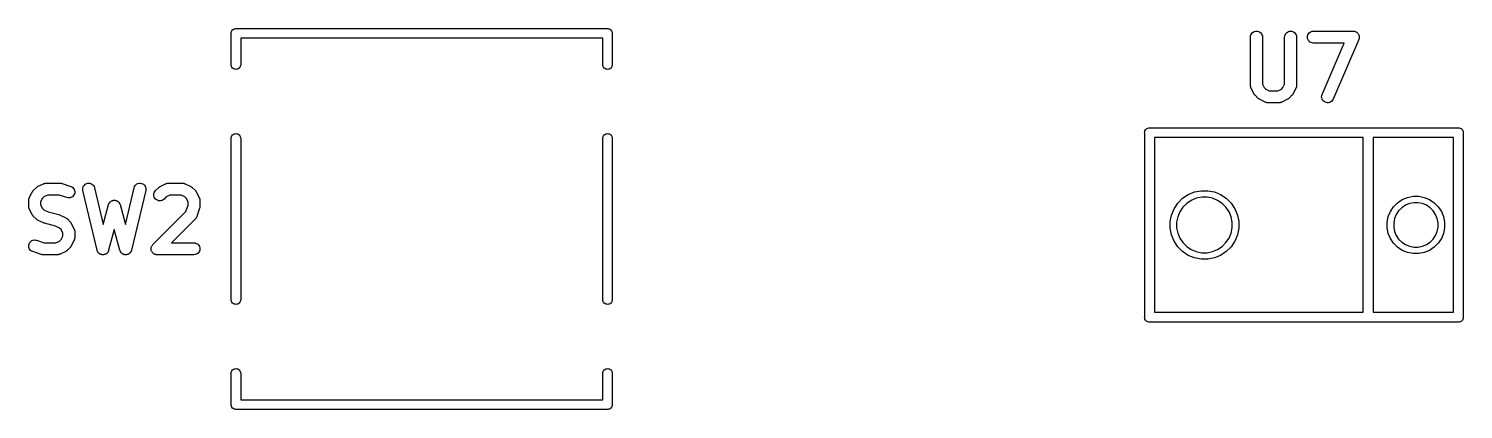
# Model space of a CAD drawing. Extents: x 103.7 to 141.7, y -118.9 to -76.1.
# Drawn here: x 103.83 to 122.13, y -118.91 to -114.05 of the extents above; entities that cross this region are included whole.
import ezdxf

# ---------------------------------------------------------------- set-up
doc = ezdxf.new("R2010")
doc.units = 0
doc.layers.add('BLACK', color=7, linetype='CONTINUOUS')

msp = doc.modelspace()

# ---------------------------------------------------------------- linework, layer by layer
at = {"layer": 'BLACK', "linetype": 'CONTINUOUS'}
for p, q in [((106.416, -114.114), (106.417, -114.102)), ((106.417, -114.117), (106.416, -114.114)), ((106.417, -114.102), (106.421, -114.091)), ((106.417, -114.517), (106.417, -114.117)), ((106.421, -114.091), (106.426, -114.081)), ((106.426, -114.081), (106.434, -114.071)), ((106.434, -114.071), (106.443, -114.064)), ((106.443, -114.064), (106.454, -114.058)), ((106.454, -114.058), (106.465, -114.055)), ((106.465, -114.055), (106.474, -114.054)), ((106.474, -114.054), (106.477, -114.054)), ((106.477, -114.054), (106.48, -114.054)), ((106.48, -114.054), (111.214, -114.054)), ((111.157, -114.174), (106.537, -114.174)), ((106.537, -114.174), (106.537, -114.517)), ((111.157, -114.517), (111.157, -114.174)), ((111.214, -114.054), (111.217, -114.054)), ((111.217, -114.054), (111.22, -114.054)), ((111.22, -114.054), (111.22, -114.054)), ((111.22, -114.054), (111.228, -114.055)), ((111.228, -114.055), (111.24, -114.058)), ((111.24, -114.058), (111.25, -114.064)), ((111.25, -114.064), (111.259, -114.071)), ((111.259, -114.071), (111.267, -114.081)), ((111.267, -114.081), (111.272, -114.091)), ((111.272, -114.091), (111.276, -114.102)), ((111.276, -114.102), (111.277, -114.114)), ((111.277, -114.114), (111.277, -114.117)), ((111.277, -114.117), (111.277, -114.517)), ((119.417, -114.161), (119.418, -114.146)), ((119.417, -114.162), (119.417, -114.161)), ((119.417, -114.779), (119.417, -114.162)), ((119.418, -114.146), (119.423, -114.132)), ((119.423, -114.132), (119.43, -114.119)), ((119.43, -114.119), (119.44, -114.107)), ((119.44, -114.107), (119.451, -114.098)), ((119.451, -114.098), (119.464, -114.091)), ((119.464, -114.091), (119.479, -114.087)), ((119.479, -114.087), (119.493, -114.086)), ((119.493, -114.086), (119.508, -114.087)), ((119.508, -114.087), (119.522, -114.091)), ((119.522, -114.091), (119.535, -114.099)), ((119.535, -114.099), (119.547, -114.108)), ((119.547, -114.108), (119.556, -114.12)), ((119.556, -114.12), (119.563, -114.133)), ((119.563, -114.133), (119.568, -114.147)), ((119.568, -114.147), (119.569, -114.162)), ((119.569, -114.162), (119.569, -114.761)), ((119.852, -114.161), (119.854, -114.146)), ((119.852, -114.162), (119.852, -114.161)), ((119.852, -114.761), (119.852, -114.162)), ((119.854, -114.146), (119.858, -114.132)), ((119.858, -114.132), (119.865, -114.119)), ((119.865, -114.119), (119.875, -114.107)), ((119.875, -114.107), (119.887, -114.098)), ((119.887, -114.098), (119.9, -114.091)), ((119.9, -114.091), (119.914, -114.087)), ((119.914, -114.087), (119.929, -114.086)), ((119.929, -114.086), (119.944, -114.087)), ((119.944, -114.087), (119.958, -114.091)), ((119.958, -114.091), (119.971, -114.099)), ((119.971, -114.099), (119.982, -114.108)), ((119.982, -114.108), (119.992, -114.12)), ((119.992, -114.12), (119.999, -114.133)), ((119.999, -114.133), (120.003, -114.147)), ((120.003, -114.147), (120.004, -114.162)), ((120.004, -114.162), (120.004, -114.779)), ((120.142, -114.161), (120.144, -114.146)), ((120.144, -114.176), (120.142, -114.161)), ((120.144, -114.146), (120.148, -114.132)), ((120.148, -114.19), (120.144, -114.176)), ((120.148, -114.132), (120.155, -114.119)), ((120.155, -114.119), (120.165, -114.108)), ((120.165, -114.108), (120.176, -114.098)), ((120.176, -114.098), (120.19, -114.091)), ((120.19, -114.091), (120.204, -114.087)), ((120.204, -114.087), (120.219, -114.086)), ((120.219, -114.086), (120.727, -114.086)), ((120.727, -114.086), (120.728, -114.086)), ((120.728, -114.086), (120.728, -114.086)), ((120.728, -114.086), (120.728, -114.086)), ((120.728, -114.086), (120.735, -114.086)), ((120.735, -114.086), (120.742, -114.087)), ((120.742, -114.087), (120.743, -114.087)), ((120.743, -114.087), (120.743, -114.087)), ((120.743, -114.087), (120.75, -114.089)), ((120.75, -114.089), (120.757, -114.092)), ((120.757, -114.092), (120.757, -114.092)), ((120.757, -114.092), (120.757, -114.092)), ((120.757, -114.092), (120.763, -114.095)), ((120.763, -114.095), (120.77, -114.099)), ((120.77, -114.099), (120.77, -114.099)), ((120.77, -114.099), (120.77, -114.099)), ((120.77, -114.099), (120.776, -114.104)), ((120.776, -114.104), (120.781, -114.108)), ((120.781, -114.108), (120.781, -114.109)), ((120.781, -114.109), (120.781, -114.109)), ((120.781, -114.109), (120.786, -114.114)), ((120.786, -114.114), (120.79, -114.12)), ((120.79, -114.12), (120.79, -114.12)), ((120.79, -114.12), (120.791, -114.12)), ((120.791, -114.12), (120.794, -114.127)), ((120.794, -114.127), (120.797, -114.133)), ((120.797, -114.133), (120.797, -114.133)), ((120.797, -114.133), (120.797, -114.134)), ((120.797, -114.134), (120.799, -114.141)), ((120.799, -114.141), (120.801, -114.147)), ((120.801, -114.178), (120.799, -114.184)), ((120.801, -114.147), (120.801, -114.148)), ((120.801, -114.148), (120.801, -114.148)), ((120.801, -114.148), (120.802, -114.155)), ((120.802, -114.17), (120.801, -114.177)), ((120.801, -114.177), (120.801, -114.177)), ((120.801, -114.177), (120.801, -114.178)), ((120.802, -114.155), (120.803, -114.162)), ((120.803, -114.163), (120.802, -114.17)), ((120.803, -114.162), (120.803, -114.163)), ((120.803, -114.163), (120.803, -114.163)), ((120.155, -114.203), (120.148, -114.19)), ((120.164, -114.215), (120.155, -114.203)), ((120.175, -114.225), (120.164, -114.215)), ((120.189, -114.232), (120.175, -114.225)), ((120.203, -114.236), (120.189, -114.232)), ((120.217, -114.238), (120.203, -114.236)), ((120.219, -114.238), (120.217, -114.238)), ((120.611, -114.238), (120.219, -114.238)), ((120.33, -114.894), (120.611, -114.238)), ((120.797, -114.192), (120.47, -114.954)), ((120.799, -114.184), (120.797, -114.191)), ((120.797, -114.191), (120.797, -114.191)), ((120.797, -114.191), (120.797, -114.192)), ((106.417, -114.526), (106.417, -114.517)), ((106.421, -114.537), (106.417, -114.526)), ((106.426, -114.547), (106.421, -114.537)), ((106.532, -114.537), (106.527, -114.547)), ((106.536, -114.526), (106.532, -114.537)), ((106.537, -114.517), (106.536, -114.526)), ((111.157, -114.526), (111.157, -114.517)), ((111.161, -114.537), (111.157, -114.526)), ((111.166, -114.547), (111.161, -114.537)), ((111.272, -114.537), (111.267, -114.547)), ((111.276, -114.526), (111.272, -114.537)), ((111.277, -114.517), (111.276, -114.526)), ((106.434, -114.557), (106.426, -114.547)), ((106.443, -114.564), (106.434, -114.557)), ((106.454, -114.57), (106.443, -114.564)), ((106.465, -114.573), (106.454, -114.57)), ((106.477, -114.574), (106.465, -114.573)), ((106.488, -114.573), (106.477, -114.574)), ((106.5, -114.57), (106.488, -114.573)), ((106.51, -114.564), (106.5, -114.57)), ((106.519, -114.557), (106.51, -114.564)), ((106.527, -114.547), (106.519, -114.557)), ((111.174, -114.557), (111.166, -114.547)), ((111.183, -114.564), (111.174, -114.557)), ((111.194, -114.57), (111.183, -114.564)), ((111.205, -114.573), (111.194, -114.57)), ((111.217, -114.574), (111.205, -114.573)), ((111.228, -114.573), (111.217, -114.574)), ((111.24, -114.57), (111.228, -114.573)), ((111.25, -114.564), (111.24, -114.57)), ((111.259, -114.557), (111.25, -114.564)), ((111.267, -114.547), (111.259, -114.557)), ((119.417, -114.781), (119.417, -114.779)), ((119.417, -114.783), (119.417, -114.781)), ((119.418, -114.788), (119.417, -114.783)), ((119.418, -114.793), (119.418, -114.788)), ((119.419, -114.796), (119.418, -114.793)), ((119.419, -114.798), (119.419, -114.796)), ((119.421, -114.803), (119.419, -114.798)), ((119.422, -114.808), (119.421, -114.803)), ((119.423, -114.81), (119.422, -114.808)), ((119.424, -114.812), (119.423, -114.81)), ((119.425, -114.813), (119.424, -114.812)), ((119.461, -114.885), (119.425, -114.813)), ((119.463, -114.889), (119.461, -114.885)), ((119.465, -114.893), (119.463, -114.889)), ((119.467, -114.895), (119.465, -114.893)), ((119.469, -114.898), (119.467, -114.895)), ((119.472, -114.901), (119.469, -114.898)), ((119.474, -114.904), (119.472, -114.901)), ((119.475, -114.905), (119.474, -114.904)), ((119.512, -114.941), (119.475, -114.905)), ((119.569, -114.761), (119.592, -114.806)), ((119.592, -114.806), (119.611, -114.825)), ((119.611, -114.825), (119.656, -114.848)), ((119.656, -114.848), (119.765, -114.848)), ((119.765, -114.848), (119.811, -114.825)), ((119.811, -114.825), (119.829, -114.806)), ((119.829, -114.806), (119.852, -114.761)), ((119.946, -114.905), (119.91, -114.941)), ((119.949, -114.902), (119.946, -114.905)), ((119.952, -114.899), (119.949, -114.902)), ((119.953, -114.896), (119.952, -114.899)), ((119.955, -114.894), (119.953, -114.896)), ((119.957, -114.89), (119.955, -114.894)), ((119.96, -114.886), (119.957, -114.89)), ((119.996, -114.813), (119.96, -114.885)), ((119.96, -114.885), (119.96, -114.886)), ((119.997, -114.811), (119.996, -114.813)), ((119.998, -114.809), (119.997, -114.811)), ((120, -114.804), (119.998, -114.809)), ((120.002, -114.799), (120, -114.804)), ((120.003, -114.794), (120.002, -114.797)), ((120.002, -114.797), (120.002, -114.799)), ((120.004, -114.784), (120.003, -114.789)), ((120.003, -114.789), (120.003, -114.794)), ((120.004, -114.779), (120.004, -114.78)), ((120.004, -114.78), (120.004, -114.782)), ((120.004, -114.782), (120.004, -114.784)), ((120.324, -114.923), (120.325, -114.908)), ((120.325, -114.908), (120.33, -114.894)), ((119.515, -114.944), (119.512, -114.941)), ((119.518, -114.947), (119.515, -114.944)), ((119.521, -114.949), (119.518, -114.947)), ((119.523, -114.951), (119.521, -114.949)), ((119.527, -114.953), (119.523, -114.951)), ((119.53, -114.955), (119.527, -114.953)), ((119.531, -114.956), (119.53, -114.955)), ((119.604, -114.992), (119.531, -114.956)), ((119.606, -114.993), (119.604, -114.992)), ((119.608, -114.994), (119.606, -114.993)), ((119.613, -114.995), (119.608, -114.994)), ((119.618, -114.997), (119.613, -114.995)), ((119.62, -114.998), (119.618, -114.997)), ((119.622, -114.998), (119.62, -114.998)), ((119.627, -114.999), (119.622, -114.998)), ((119.632, -115), (119.627, -114.999)), ((119.635, -115), (119.632, -115)), ((119.637, -115), (119.635, -115)), ((119.638, -115), (119.637, -115)), ((119.783, -115), (119.638, -115)), ((119.785, -115), (119.783, -115)), ((119.788, -115), (119.785, -115)), ((119.793, -114.999), (119.788, -115)), ((119.798, -114.998), (119.793, -114.999)), ((119.8, -114.998), (119.798, -114.998)), ((119.802, -114.997), (119.8, -114.998)), ((119.807, -114.996), (119.802, -114.997)), ((119.812, -114.994), (119.807, -114.996)), ((119.814, -114.993), (119.812, -114.994)), ((119.816, -114.992), (119.814, -114.993)), ((119.817, -114.992), (119.816, -114.992)), ((119.89, -114.956), (119.817, -114.992)), ((119.893, -114.953), (119.89, -114.956)), ((119.897, -114.951), (119.893, -114.953)), ((119.9, -114.949), (119.897, -114.951)), ((119.902, -114.948), (119.9, -114.949)), ((119.905, -114.945), (119.902, -114.948)), ((119.909, -114.942), (119.905, -114.945)), ((119.91, -114.941), (119.909, -114.942)), ((120.325, -114.937), (120.324, -114.923)), ((120.329, -114.952), (120.325, -114.937)), ((120.336, -114.965), (120.329, -114.952)), ((120.345, -114.977), (120.336, -114.965)), ((120.356, -114.986), (120.345, -114.977)), ((120.369, -114.994), (120.356, -114.986)), ((120.384, -114.998), (120.369, -114.994)), ((120.398, -115), (120.384, -114.998)), ((120.413, -114.999), (120.398, -115)), ((120.428, -114.995), (120.413, -114.999)), ((120.441, -114.988), (120.428, -114.995)), ((120.453, -114.979), (120.441, -114.988)), ((120.462, -114.968), (120.453, -114.979)), ((120.47, -114.955), (120.462, -114.968)), ((120.47, -114.954), (120.47, -114.955)), ((106.417, -115.442), (106.421, -115.431)), ((106.417, -115.451), (106.417, -115.442)), ((106.417, -117.517), (106.417, -115.451)), ((106.421, -115.431), (106.426, -115.421)), ((106.426, -115.421), (106.434, -115.411)), ((106.434, -115.411), (106.443, -115.404)), ((106.443, -115.404), (106.454, -115.398)), ((106.454, -115.398), (106.465, -115.395)), ((106.465, -115.395), (106.477, -115.394)), ((106.477, -115.394), (106.488, -115.395)), ((106.488, -115.395), (106.5, -115.398)), ((106.5, -115.398), (106.51, -115.404)), ((106.51, -115.404), (106.519, -115.411)), ((106.519, -115.411), (106.527, -115.421)), ((106.527, -115.421), (106.532, -115.431)), ((106.532, -115.431), (106.536, -115.442)), ((106.536, -115.442), (106.537, -115.451)), ((106.537, -115.451), (106.537, -117.517)), ((111.157, -115.442), (111.161, -115.431)), ((111.157, -115.451), (111.157, -115.442)), ((111.157, -117.517), (111.157, -115.451)), ((111.161, -115.431), (111.166, -115.421)), ((111.166, -115.421), (111.174, -115.411)), ((111.174, -115.411), (111.183, -115.404)), ((111.183, -115.404), (111.194, -115.398)), ((111.194, -115.398), (111.205, -115.395)), ((111.205, -115.395), (111.217, -115.394)), ((111.217, -115.394), (111.228, -115.395)), ((111.228, -115.395), (111.24, -115.398)), ((111.24, -115.398), (111.25, -115.404)), ((111.25, -115.404), (111.259, -115.411)), ((111.259, -115.411), (111.267, -115.421)), ((111.267, -115.421), (111.272, -115.431)), ((111.272, -115.431), (111.276, -115.442)), ((111.276, -115.442), (111.277, -115.451)), ((111.277, -115.451), (111.277, -117.517)), ((118.066, -115.382), (118.068, -115.369)), ((118.067, -115.385), (118.066, -115.382)), ((118.067, -117.736), (118.067, -115.385)), ((118.068, -115.369), (118.071, -115.357)), ((118.071, -115.357), (118.077, -115.346)), ((118.077, -115.346), (118.085, -115.337)), ((118.085, -115.337), (118.095, -115.329)), ((118.095, -115.329), (118.106, -115.323)), ((118.106, -115.323), (118.118, -115.319)), ((118.118, -115.319), (118.127, -115.318)), ((118.127, -115.318), (118.13, -115.318)), ((118.13, -115.318), (118.133, -115.318)), ((118.133, -115.318), (120.914, -115.318)), ((118.194, -115.445), (118.194, -117.675)), ((120.853, -115.445), (118.194, -115.445)), ((120.853, -117.675), (120.853, -115.445)), ((120.914, -115.318), (120.917, -115.318)), ((120.917, -115.318), (120.92, -115.318)), ((120.92, -115.318), (122.064, -115.318)), ((120.98, -115.445), (120.98, -117.675)), ((122.004, -115.445), (120.98, -115.445)), ((122.004, -117.675), (122.004, -115.445)), ((122.064, -115.318), (122.067, -115.318)), ((122.067, -115.318), (122.07, -115.318)), ((122.07, -115.318), (122.08, -115.319)), ((122.08, -115.319), (122.092, -115.323)), ((122.092, -115.323), (122.103, -115.329)), ((122.103, -115.329), (122.112, -115.337)), ((122.112, -115.337), (122.12, -115.346)), ((122.12, -115.346), (122.126, -115.357)), ((122.126, -115.357), (122.13, -115.369)), ((122.13, -115.369), (122.131, -115.382)), ((122.131, -115.382), (122.131, -115.385)), ((122.131, -115.385), (122.131, -117.736)), ((103.841, -116.214), (103.877, -116.141)), ((103.877, -116.141), (103.878, -116.14)), ((103.878, -116.14), (103.88, -116.137)), ((103.88, -116.137), (103.882, -116.133)), ((103.882, -116.133), (103.884, -116.13)), ((103.884, -116.13), (103.886, -116.128)), ((103.886, -116.128), (103.889, -116.125)), ((103.889, -116.125), (103.891, -116.121)), ((103.891, -116.121), (103.928, -116.085)), ((103.928, -116.084), (103.932, -116.082)), ((103.928, -116.085), (103.928, -116.084)), ((103.932, -116.082), (103.935, -116.079)), ((103.935, -116.079), (103.938, -116.077)), ((103.938, -116.077), (103.94, -116.075)), ((103.94, -116.075), (103.944, -116.073)), ((103.944, -116.073), (103.947, -116.071)), ((103.947, -116.071), (104.02, -116.035)), ((104.02, -116.035), (104.021, -116.034)), ((104.021, -116.034), (104.023, -116.033)), ((104.023, -116.033), (104.025, -116.032)), ((104.025, -116.032), (104.03, -116.031)), ((104.072, -116.179), (104.027, -116.202)), ((104.03, -116.031), (104.035, -116.029)), ((104.035, -116.029), (104.037, -116.029)), ((104.037, -116.029), (104.039, -116.028)), ((104.039, -116.028), (104.045, -116.027)), ((104.045, -116.027), (104.05, -116.027)), ((104.05, -116.027), (104.052, -116.027)), ((104.052, -116.027), (104.054, -116.027)), ((104.054, -116.027), (104.236, -116.027)), ((104.223, -116.179), (104.072, -116.179)), ((104.32, -116.211), (104.223, -116.179)), ((104.236, -116.027), (104.237, -116.027)), ((104.237, -116.027), (104.241, -116.027)), ((104.241, -116.027), (104.245, -116.027)), ((104.245, -116.027), (104.248, -116.028)), ((104.248, -116.028), (104.251, -116.028)), ((104.251, -116.028), (104.255, -116.029)), ((104.255, -116.029), (104.26, -116.03)), ((104.26, -116.03), (104.369, -116.067)), ((104.369, -116.067), (104.37, -116.067)), ((104.37, -116.067), (104.383, -116.073)), ((104.383, -116.073), (104.395, -116.082)), ((104.402, -116.189), (104.391, -116.199)), ((104.395, -116.082), (104.405, -116.093)), ((104.41, -116.177), (104.402, -116.189)), ((104.405, -116.093), (104.413, -116.106)), ((104.417, -116.164), (104.41, -116.177)), ((104.413, -116.106), (104.418, -116.12)), ((104.42, -116.149), (104.417, -116.164)), ((104.418, -116.12), (104.42, -116.134)), ((104.42, -116.134), (104.42, -116.149)), ((104.522, -116.105), (104.523, -116.09)), ((104.524, -116.119), (104.522, -116.105)), ((104.523, -116.09), (104.527, -116.075)), ((104.524, -116.12), (104.524, -116.119)), ((104.706, -116.882), (104.524, -116.12)), ((104.527, -116.075), (104.534, -116.062)), ((104.534, -116.062), (104.543, -116.05)), ((104.543, -116.05), (104.554, -116.041)), ((104.554, -116.041), (104.567, -116.033)), ((104.567, -116.033), (104.581, -116.028)), ((104.581, -116.028), (104.596, -116.027)), ((104.596, -116.027), (104.611, -116.028)), ((104.611, -116.028), (104.625, -116.031)), ((104.625, -116.031), (104.639, -116.038)), ((104.639, -116.038), (104.65, -116.047)), ((104.65, -116.047), (104.66, -116.058)), ((104.66, -116.058), (104.668, -116.071)), ((104.668, -116.071), (104.673, -116.085)), ((104.673, -116.085), (104.784, -116.553)), ((105.066, -116.553), (105.177, -116.085)), ((105.326, -116.12), (105.144, -116.882)), ((105.177, -116.085), (105.178, -116.084)), ((105.178, -116.084), (105.183, -116.07)), ((105.183, -116.07), (105.19, -116.057)), ((105.19, -116.057), (105.2, -116.046)), ((105.2, -116.046), (105.212, -116.037)), ((105.212, -116.037), (105.226, -116.031)), ((105.226, -116.031), (105.24, -116.027)), ((105.24, -116.027), (105.255, -116.027)), ((105.255, -116.027), (105.27, -116.029)), ((105.27, -116.029), (105.284, -116.034)), ((105.284, -116.034), (105.297, -116.041)), ((105.297, -116.041), (105.308, -116.051)), ((105.308, -116.051), (105.317, -116.063)), ((105.317, -116.063), (105.323, -116.076)), ((105.323, -116.076), (105.327, -116.091)), ((105.328, -116.106), (105.326, -116.12)), ((105.327, -116.091), (105.328, -116.106)), ((105.429, -116.175), (105.431, -116.16)), ((105.431, -116.19), (105.429, -116.175)), ((105.431, -116.16), (105.435, -116.146)), ((105.435, -116.204), (105.431, -116.19)), ((105.435, -116.146), (105.442, -116.133)), ((105.442, -116.133), (105.452, -116.121)), ((105.452, -116.121), (105.488, -116.085)), ((105.488, -116.085), (105.489, -116.084)), ((105.489, -116.084), (105.492, -116.082)), ((105.492, -116.082), (105.495, -116.079)), ((105.495, -116.079), (105.498, -116.077)), ((105.498, -116.077), (105.5, -116.075)), ((105.5, -116.075), (105.504, -116.073)), ((105.504, -116.073), (105.508, -116.071)), ((105.508, -116.071), (105.58, -116.035)), ((105.58, -116.035), (105.581, -116.034)), ((105.581, -116.034), (105.583, -116.033)), ((105.583, -116.033), (105.585, -116.032)), ((105.585, -116.032), (105.59, -116.031)), ((105.632, -116.179), (105.587, -116.202)), ((105.59, -116.031), (105.595, -116.029)), ((105.595, -116.029), (105.597, -116.029)), ((105.597, -116.029), (105.6, -116.028)), ((105.6, -116.028), (105.605, -116.027)), ((105.605, -116.027), (105.61, -116.027)), ((105.61, -116.027), (105.612, -116.027)), ((105.612, -116.027), (105.614, -116.027)), ((105.614, -116.027), (105.796, -116.027)), ((105.778, -116.179), (105.632, -116.179)), ((105.823, -116.202), (105.778, -116.179)), ((105.796, -116.027), (105.797, -116.027)), ((105.797, -116.027), (105.799, -116.027)), ((105.799, -116.027), (105.801, -116.027)), ((105.801, -116.027), (105.807, -116.028)), ((105.807, -116.028), (105.812, -116.028)), ((105.812, -116.028), (105.814, -116.029)), ((105.814, -116.029), (105.816, -116.029)), ((105.816, -116.029), (105.821, -116.031)), ((105.821, -116.031), (105.826, -116.033)), ((105.826, -116.033), (105.828, -116.034)), ((105.828, -116.034), (105.83, -116.035)), ((105.83, -116.035), (105.903, -116.071)), ((105.903, -116.071), (105.903, -116.071)), ((105.903, -116.071), (105.907, -116.074)), ((105.907, -116.074), (105.911, -116.076)), ((105.911, -116.076), (105.913, -116.078)), ((105.913, -116.078), (105.916, -116.079)), ((105.916, -116.079), (105.919, -116.082)), ((105.919, -116.082), (105.922, -116.085)), ((105.922, -116.085), (105.959, -116.121)), ((105.959, -116.121), (105.959, -116.122)), ((105.959, -116.122), (105.962, -116.126)), ((105.962, -116.126), (105.965, -116.129)), ((105.965, -116.129), (105.967, -116.131)), ((105.967, -116.131), (105.969, -116.134)), ((105.969, -116.134), (105.971, -116.138)), ((105.971, -116.138), (105.973, -116.141)), ((105.973, -116.141), (106.009, -116.214)), ((118.55, -116.22), (118.622, -116.172)), ((118.622, -116.172), (118.701, -116.139)), ((118.701, -116.139), (118.786, -116.123)), ((118.786, -116.123), (118.872, -116.123)), ((118.872, -116.123), (118.956, -116.139)), ((118.956, -116.139), (119.036, -116.172)), ((119.036, -116.172), (119.108, -116.22)), ((103.833, -116.242), (103.834, -116.237)), ((103.833, -116.245), (103.833, -116.242)), ((103.833, -116.247), (103.833, -116.245)), ((103.833, -116.248), (103.833, -116.247)), ((103.833, -116.32), (103.833, -116.248)), ((103.833, -116.323), (103.833, -116.32)), ((103.833, -116.325), (103.833, -116.323)), ((103.834, -116.33), (103.833, -116.325)), ((103.834, -116.232), (103.835, -116.23)), ((103.834, -116.237), (103.834, -116.232)), ((103.834, -116.335), (103.834, -116.33)), ((103.835, -116.337), (103.834, -116.335)), ((103.835, -116.23), (103.836, -116.228)), ((103.835, -116.34), (103.835, -116.337)), ((103.837, -116.344), (103.835, -116.34)), ((103.836, -116.228), (103.837, -116.223)), ((103.837, -116.223), (103.839, -116.218)), ((103.839, -116.349), (103.837, -116.344)), ((103.839, -116.218), (103.84, -116.216)), ((103.84, -116.351), (103.839, -116.349)), ((103.84, -116.216), (103.841, -116.214)), ((103.84, -116.354), (103.84, -116.351)), ((103.841, -116.355), (103.84, -116.354)), ((103.877, -116.427), (103.841, -116.355)), ((104.008, -116.22), (103.985, -116.266)), ((103.985, -116.266), (103.985, -116.302)), ((103.985, -116.302), (104.008, -116.348)), ((104.027, -116.202), (104.008, -116.22)), ((104.008, -116.348), (104.027, -116.367)), ((104.027, -116.367), (104.081, -116.394)), ((104.335, -116.215), (104.32, -116.211)), ((104.35, -116.215), (104.335, -116.215)), ((104.364, -116.213), (104.35, -116.215)), ((104.378, -116.207), (104.364, -116.213)), ((104.391, -116.199), (104.378, -116.207)), ((104.784, -116.553), (104.851, -116.301)), ((104.851, -116.301), (104.852, -116.3)), ((104.852, -116.3), (104.853, -116.297)), ((104.853, -116.295), (104.855, -116.291)), ((104.853, -116.297), (104.853, -116.295)), ((104.855, -116.291), (104.857, -116.286)), ((104.857, -116.286), (104.858, -116.284)), ((104.858, -116.284), (104.859, -116.282)), ((104.859, -116.282), (104.862, -116.278)), ((104.862, -116.278), (104.865, -116.273)), ((104.865, -116.273), (104.867, -116.272)), ((104.867, -116.272), (104.868, -116.27)), ((104.868, -116.27), (104.872, -116.266)), ((104.872, -116.266), (104.875, -116.263)), ((104.875, -116.263), (104.877, -116.261)), ((104.877, -116.261), (104.879, -116.26)), ((104.879, -116.26), (104.883, -116.257)), ((104.883, -116.257), (104.888, -116.254)), ((104.888, -116.254), (104.89, -116.253)), ((104.89, -116.253), (104.892, -116.252)), ((104.892, -116.252), (104.897, -116.25)), ((104.897, -116.25), (104.901, -116.248)), ((104.901, -116.248), (104.904, -116.248)), ((104.904, -116.248), (104.906, -116.247)), ((104.906, -116.247), (104.911, -116.246)), ((104.911, -116.246), (104.916, -116.245)), ((104.916, -116.245), (104.918, -116.245)), ((104.918, -116.245), (104.921, -116.244)), ((104.921, -116.244), (104.926, -116.245)), ((104.926, -116.245), (104.93, -116.244)), ((104.93, -116.244), (104.933, -116.245)), ((104.933, -116.245), (104.935, -116.245)), ((104.935, -116.245), (104.94, -116.246)), ((104.94, -116.246), (104.945, -116.247)), ((104.945, -116.247), (104.947, -116.248)), ((104.947, -116.248), (104.95, -116.248)), ((104.95, -116.248), (104.954, -116.25)), ((104.954, -116.25), (104.959, -116.252)), ((104.959, -116.252), (104.961, -116.254)), ((104.961, -116.254), (104.963, -116.255)), ((104.963, -116.255), (104.967, -116.258)), ((104.967, -116.258), (104.972, -116.26)), ((104.972, -116.26), (104.973, -116.262)), ((104.973, -116.262), (104.975, -116.263)), ((104.975, -116.263), (104.979, -116.267)), ((104.979, -116.267), (104.982, -116.27)), ((104.982, -116.27), (104.984, -116.272)), ((104.984, -116.272), (104.986, -116.274)), ((104.986, -116.274), (104.988, -116.278)), ((104.988, -116.278), (104.991, -116.282)), ((104.991, -116.282), (104.992, -116.285)), ((104.992, -116.285), (104.993, -116.287)), ((104.993, -116.287), (104.995, -116.292)), ((104.995, -116.292), (104.997, -116.296)), ((104.997, -116.296), (104.998, -116.298)), ((104.998, -116.298), (104.999, -116.301)), ((104.999, -116.301), (105.066, -116.553)), ((105.442, -116.217), (105.435, -116.204)), ((105.451, -116.229), (105.442, -116.217)), ((105.463, -116.238), (105.451, -116.229)), ((105.476, -116.245), (105.463, -116.238)), ((105.49, -116.25), (105.476, -116.245)), ((105.505, -116.251), (105.49, -116.25)), ((105.52, -116.25), (105.505, -116.251)), ((105.534, -116.246), (105.52, -116.25)), ((105.547, -116.239), (105.534, -116.246)), ((105.559, -116.23), (105.547, -116.239)), ((105.587, -116.202), (105.559, -116.229)), ((105.559, -116.229), (105.559, -116.23)), ((105.842, -116.22), (105.823, -116.202)), ((105.838, -116.388), (105.865, -116.308)), ((105.865, -116.266), (105.842, -116.22)), ((105.865, -116.308), (105.865, -116.266)), ((106.013, -116.345), (105.977, -116.453)), ((106.009, -116.214), (106.01, -116.215)), ((106.01, -116.215), (106.01, -116.217)), ((106.01, -116.217), (106.011, -116.219)), ((106.011, -116.219), (106.013, -116.224)), ((106.013, -116.224), (106.015, -116.229)), ((106.014, -116.34), (106.013, -116.345)), ((106.016, -116.336), (106.014, -116.34)), ((106.015, -116.229), (106.015, -116.231)), ((106.015, -116.231), (106.016, -116.233)), ((106.016, -116.233), (106.016, -116.238)), ((106.016, -116.238), (106.017, -116.243)), ((106.017, -116.33), (106.016, -116.333)), ((106.016, -116.333), (106.016, -116.336)), ((106.017, -116.243), (106.017, -116.246)), ((106.017, -116.246), (106.017, -116.248)), ((106.017, -116.248), (106.017, -116.32)), ((106.017, -116.32), (106.017, -116.321)), ((106.017, -116.321), (106.017, -116.326)), ((106.017, -116.326), (106.017, -116.33)), ((118.408, -116.433), (118.441, -116.353)), ((118.441, -116.353), (118.489, -116.281)), ((118.489, -116.281), (118.55, -116.22)), ((118.553, -116.334), (118.515, -116.392)), ((118.603, -116.285), (118.553, -116.334)), ((118.661, -116.246), (118.603, -116.285)), ((118.725, -116.219), (118.661, -116.246)), ((118.794, -116.206), (118.725, -116.219)), ((118.864, -116.206), (118.794, -116.206)), ((118.932, -116.219), (118.864, -116.206)), ((118.997, -116.246), (118.932, -116.219)), ((119.055, -116.285), (118.997, -116.246)), ((119.104, -116.334), (119.055, -116.285)), ((119.143, -116.392), (119.104, -116.334)), ((119.108, -116.22), (119.169, -116.281)), ((119.169, -116.281), (119.217, -116.353)), ((119.217, -116.353), (119.25, -116.433)), ((121.202, -116.387), (121.242, -116.327)), ((121.242, -116.327), (121.293, -116.276)), ((121.293, -116.276), (121.353, -116.236)), ((121.346, -116.34), (121.306, -116.38)), ((121.392, -116.309), (121.346, -116.34)), ((121.353, -116.236), (121.419, -116.208)), ((121.444, -116.288), (121.392, -116.309)), ((121.419, -116.208), (121.49, -116.194)), ((121.498, -116.277), (121.444, -116.288)), ((121.49, -116.194), (121.562, -116.194)), ((121.554, -116.277), (121.498, -116.277)), ((121.609, -116.288), (121.554, -116.277)), ((121.562, -116.194), (121.633, -116.208)), ((121.66, -116.309), (121.609, -116.288)), ((121.633, -116.208), (121.7, -116.236)), ((121.707, -116.34), (121.66, -116.309)), ((121.7, -116.236), (121.76, -116.276)), ((121.746, -116.38), (121.707, -116.34)), ((121.76, -116.276), (121.811, -116.327)), ((121.811, -116.327), (121.851, -116.387)), ((103.879, -116.431), (103.877, -116.427)), ((103.881, -116.435), (103.879, -116.431)), ((103.883, -116.437), (103.881, -116.435)), ((103.885, -116.44), (103.883, -116.437)), ((103.888, -116.443), (103.885, -116.44)), ((103.891, -116.446), (103.888, -116.443)), ((103.891, -116.447), (103.891, -116.446)), ((103.928, -116.483), (103.891, -116.447)), ((103.931, -116.486), (103.928, -116.483)), ((103.934, -116.489), (103.931, -116.486)), ((103.937, -116.491), (103.934, -116.489)), ((103.939, -116.493), (103.937, -116.491)), ((103.943, -116.495), (103.939, -116.493)), ((103.947, -116.497), (103.943, -116.495)), ((104.02, -116.534), (103.947, -116.497)), ((103.947, -116.497), (103.947, -116.497)), ((104.021, -116.534), (104.02, -116.534)), ((104.02, -116.534), (104.02, -116.534)), ((104.027, -116.537), (104.021, -116.534)), ((104.034, -116.539), (104.027, -116.537)), ((104.035, -116.539), (104.034, -116.539)), ((104.034, -116.539), (104.034, -116.539)), ((104.036, -116.539), (104.035, -116.539)), ((104.173, -116.574), (104.036, -116.539)), ((104.081, -116.394), (104.218, -116.428)), ((104.218, -116.428), (104.219, -116.428)), ((104.219, -116.428), (104.219, -116.428)), ((104.219, -116.428), (104.219, -116.428)), ((104.219, -116.428), (104.226, -116.431)), ((104.226, -116.431), (104.233, -116.433)), ((104.233, -116.433), (104.233, -116.434)), ((104.233, -116.434), (104.233, -116.434)), ((104.233, -116.434), (104.306, -116.47)), ((104.306, -116.47), (104.307, -116.47)), ((104.307, -116.47), (104.31, -116.473)), ((104.31, -116.473), (104.314, -116.475)), ((104.314, -116.475), (104.317, -116.477)), ((104.317, -116.477), (104.319, -116.479)), ((104.319, -116.479), (104.322, -116.482)), ((104.322, -116.482), (104.326, -116.484)), ((104.326, -116.484), (104.362, -116.521)), ((104.362, -116.521), (104.363, -116.521)), ((104.363, -116.521), (104.365, -116.525)), ((104.365, -116.525), (104.368, -116.528)), ((104.368, -116.528), (104.37, -116.53)), ((104.37, -116.53), (104.372, -116.533)), ((104.372, -116.533), (104.374, -116.537)), ((104.374, -116.537), (104.376, -116.54)), ((104.376, -116.54), (104.413, -116.613)), ((105.415, -116.811), (105.838, -116.388)), ((105.959, -116.483), (105.653, -116.789)), ((105.96, -116.481), (105.959, -116.483)), ((105.962, -116.48), (105.96, -116.481)), ((105.965, -116.476), (105.962, -116.48)), ((105.968, -116.472), (105.965, -116.476)), ((105.969, -116.47), (105.968, -116.472)), ((105.97, -116.468), (105.969, -116.47)), ((105.973, -116.463), (105.97, -116.468)), ((105.975, -116.459), (105.973, -116.463)), ((105.976, -116.456), (105.975, -116.459)), ((105.977, -116.454), (105.976, -116.456)), ((105.977, -116.453), (105.977, -116.454)), ((118.391, -116.517), (118.408, -116.433)), ((118.391, -116.603), (118.391, -116.517)), ((118.488, -116.457), (118.474, -116.525)), ((118.474, -116.525), (118.474, -116.595)), ((118.515, -116.392), (118.488, -116.457)), ((119.17, -116.457), (119.143, -116.392)), ((119.183, -116.525), (119.17, -116.457)), ((119.183, -116.595), (119.183, -116.525)), ((119.25, -116.433), (119.266, -116.517)), ((119.266, -116.517), (119.266, -116.603)), ((121.16, -116.524), (121.174, -116.453)), ((121.16, -116.596), (121.16, -116.524)), ((121.174, -116.453), (121.202, -116.387)), ((121.254, -116.478), (121.243, -116.532)), ((121.243, -116.532), (121.243, -116.588)), ((121.276, -116.426), (121.254, -116.478)), ((121.306, -116.38), (121.276, -116.426)), ((121.777, -116.426), (121.746, -116.38)), ((121.798, -116.478), (121.777, -116.426)), ((121.809, -116.532), (121.798, -116.478)), ((121.809, -116.588), (121.809, -116.532)), ((121.851, -116.387), (121.878, -116.453)), ((121.878, -116.453), (121.892, -116.524)), ((121.892, -116.524), (121.892, -116.596)), ((104.227, -116.601), (104.173, -116.574)), ((104.246, -116.62), (104.227, -116.601)), ((104.268, -116.665), (104.246, -116.62)), ((104.246, -116.747), (104.268, -116.702)), ((104.268, -116.702), (104.268, -116.665)), ((104.413, -116.613), (104.413, -116.614)), ((104.413, -116.614), (104.414, -116.616)), ((104.414, -116.616), (104.415, -116.618)), ((104.415, -116.618), (104.416, -116.623)), ((104.416, -116.623), (104.418, -116.628)), ((104.418, -116.74), (104.416, -116.745)), ((104.418, -116.628), (104.419, -116.63)), ((104.419, -116.735), (104.418, -116.738)), ((104.418, -116.738), (104.418, -116.74)), ((104.419, -116.63), (104.419, -116.632)), ((104.419, -116.632), (104.42, -116.637)), ((104.42, -116.73), (104.419, -116.735)), ((104.42, -116.637), (104.42, -116.643)), ((104.42, -116.643), (104.42, -116.645)), ((104.42, -116.645), (104.421, -116.647)), ((104.421, -116.721), (104.42, -116.723)), ((104.42, -116.723), (104.42, -116.725)), ((104.42, -116.725), (104.42, -116.73)), ((104.421, -116.647), (104.421, -116.72)), ((104.421, -116.72), (104.421, -116.721)), ((104.925, -116.616), (104.853, -116.884)), ((104.997, -116.884), (104.925, -116.616)), ((118.408, -116.688), (118.391, -116.603)), ((118.441, -116.767), (118.408, -116.688)), ((118.474, -116.595), (118.488, -116.664)), ((118.488, -116.664), (118.515, -116.728)), ((118.515, -116.728), (118.553, -116.786)), ((119.104, -116.786), (119.143, -116.728)), ((119.143, -116.728), (119.17, -116.664)), ((119.17, -116.664), (119.183, -116.595)), ((119.25, -116.688), (119.217, -116.767)), ((119.266, -116.603), (119.25, -116.688)), ((121.174, -116.667), (121.16, -116.596)), ((121.202, -116.734), (121.174, -116.667)), ((121.242, -116.794), (121.202, -116.734)), ((121.243, -116.588), (121.254, -116.643)), ((121.254, -116.643), (121.276, -116.694)), ((121.276, -116.694), (121.306, -116.741)), ((121.306, -116.741), (121.346, -116.78)), ((121.707, -116.78), (121.746, -116.741)), ((121.746, -116.741), (121.777, -116.694)), ((121.777, -116.694), (121.798, -116.643)), ((121.798, -116.643), (121.809, -116.588)), ((121.851, -116.734), (121.811, -116.794)), ((121.878, -116.667), (121.851, -116.734)), ((121.892, -116.596), (121.878, -116.667)), ((103.833, -116.818), (103.837, -116.804)), ((103.833, -116.833), (103.833, -116.818)), ((103.835, -116.848), (103.833, -116.833)), ((103.84, -116.862), (103.835, -116.848)), ((103.837, -116.804), (103.843, -116.79)), ((103.848, -116.874), (103.84, -116.862)), ((103.843, -116.79), (103.852, -116.778)), ((103.858, -116.885), (103.848, -116.874)), ((103.852, -116.778), (103.863, -116.768)), ((103.87, -116.894), (103.858, -116.885)), ((103.863, -116.768), (103.875, -116.76)), ((103.884, -116.9), (103.87, -116.894)), ((103.875, -116.76), (103.889, -116.755)), ((103.885, -116.901), (103.884, -116.9)), ((103.994, -116.937), (103.885, -116.901)), ((103.889, -116.755), (103.904, -116.752)), ((103.904, -116.752), (103.919, -116.753)), ((103.919, -116.753), (103.933, -116.756)), ((103.933, -116.756), (104.03, -116.789)), ((104.03, -116.789), (104.181, -116.789)), ((104.181, -116.789), (104.227, -116.766)), ((104.227, -116.766), (104.246, -116.747)), ((104.306, -116.897), (104.233, -116.933)), ((104.31, -116.894), (104.306, -116.897)), ((104.313, -116.892), (104.31, -116.894)), ((104.316, -116.89), (104.313, -116.892)), ((104.319, -116.889), (104.316, -116.89)), ((104.322, -116.886), (104.319, -116.889)), ((104.325, -116.883), (104.322, -116.886)), ((104.326, -116.882), (104.325, -116.883)), ((104.362, -116.846), (104.326, -116.882)), ((104.365, -116.843), (104.362, -116.846)), ((104.368, -116.84), (104.365, -116.843)), ((104.369, -116.837), (104.368, -116.84)), ((104.371, -116.835), (104.369, -116.837)), ((104.373, -116.831), (104.371, -116.835)), ((104.376, -116.827), (104.373, -116.831)), ((104.413, -116.754), (104.376, -116.826)), ((104.376, -116.826), (104.376, -116.827)), ((104.414, -116.75), (104.413, -116.752)), ((104.413, -116.752), (104.413, -116.754)), ((104.416, -116.745), (104.414, -116.75)), ((104.707, -116.886), (104.706, -116.882)), ((104.708, -116.889), (104.707, -116.886)), ((104.709, -116.893), (104.708, -116.889)), ((104.711, -116.896), (104.709, -116.893)), ((104.712, -116.899), (104.711, -116.896)), ((104.714, -116.903), (104.712, -116.899)), ((104.716, -116.906), (104.714, -116.903)), ((104.718, -116.909), (104.716, -116.906)), ((104.72, -116.912), (104.718, -116.909)), ((104.722, -116.915), (104.72, -116.912)), ((104.725, -116.917), (104.722, -116.915)), ((104.728, -116.92), (104.725, -116.917)), ((104.731, -116.923), (104.728, -116.92)), ((104.733, -116.925), (104.731, -116.923)), ((104.83, -116.923), (104.827, -116.925)), ((104.832, -116.92), (104.83, -116.923)), ((104.835, -116.917), (104.832, -116.92)), ((104.837, -116.914), (104.835, -116.917)), ((104.84, -116.912), (104.837, -116.914)), ((104.842, -116.908), (104.84, -116.912)), ((104.844, -116.905), (104.842, -116.908)), ((104.846, -116.902), (104.844, -116.905)), ((104.848, -116.899), (104.846, -116.902)), ((104.849, -116.896), (104.848, -116.899)), ((104.851, -116.892), (104.849, -116.896)), ((104.852, -116.889), (104.851, -116.892)), ((104.853, -116.885), (104.852, -116.889)), ((104.853, -116.884), (104.853, -116.885)), ((104.998, -116.888), (104.997, -116.884)), ((104.999, -116.891), (104.998, -116.888)), ((105, -116.895), (104.999, -116.891)), ((105.002, -116.898), (105, -116.895)), ((105.004, -116.901), (105.002, -116.898)), ((105.005, -116.904), (105.004, -116.901)), ((105.007, -116.908), (105.005, -116.904)), ((105.01, -116.911), (105.007, -116.908)), ((105.012, -116.913), (105.01, -116.911)), ((105.014, -116.916), (105.012, -116.913)), ((105.017, -116.919), (105.014, -116.916)), ((105.02, -116.922), (105.017, -116.919)), ((105.023, -116.924), (105.02, -116.922)), ((105.025, -116.926), (105.023, -116.924)), ((105.119, -116.923), (105.116, -116.926)), ((105.121, -116.921), (105.119, -116.923)), ((105.124, -116.918), (105.121, -116.921)), ((105.127, -116.916), (105.124, -116.918)), ((105.129, -116.913), (105.127, -116.916)), ((105.131, -116.91), (105.129, -116.913)), ((105.133, -116.907), (105.131, -116.91)), ((105.136, -116.904), (105.133, -116.907)), ((105.137, -116.9), (105.136, -116.904)), ((105.139, -116.897), (105.137, -116.9)), ((105.14, -116.894), (105.139, -116.897)), ((105.142, -116.89), (105.14, -116.894)), ((105.143, -116.887), (105.142, -116.89)), ((105.144, -116.883), (105.143, -116.887)), ((105.144, -116.882), (105.144, -116.883)), ((105.393, -116.864), (105.394, -116.857)), ((105.394, -116.872), (105.393, -116.864)), ((105.393, -116.864), (105.393, -116.864)), ((105.393, -116.864), (105.393, -116.864)), ((105.394, -116.857), (105.395, -116.85)), ((105.394, -116.879), (105.394, -116.872)), ((105.397, -116.886), (105.394, -116.879)), ((105.394, -116.879), (105.394, -116.879)), ((105.394, -116.879), (105.394, -116.879)), ((105.395, -116.849), (105.397, -116.842)), ((105.395, -116.85), (105.395, -116.849)), ((105.395, -116.85), (105.395, -116.85)), ((105.397, -116.842), (105.399, -116.835)), ((105.399, -116.893), (105.397, -116.886)), ((105.399, -116.835), (105.403, -116.829)), ((105.399, -116.835), (105.399, -116.835)), ((105.399, -116.835), (105.399, -116.835)), ((105.399, -116.894), (105.399, -116.893)), ((105.399, -116.893), (105.399, -116.893)), ((105.402, -116.9), (105.399, -116.894)), ((105.406, -116.906), (105.402, -116.9)), ((105.403, -116.829), (105.406, -116.822)), ((105.406, -116.822), (105.411, -116.817)), ((105.406, -116.822), (105.406, -116.822)), ((105.406, -116.822), (105.406, -116.822)), ((105.406, -116.907), (105.406, -116.906)), ((105.41, -116.912), (105.406, -116.907)), ((105.406, -116.907), (105.406, -116.907)), ((105.415, -116.918), (105.41, -116.912)), ((105.411, -116.817), (105.415, -116.811)), ((105.421, -116.923), (105.415, -116.918)), ((105.415, -116.918), (105.415, -116.918)), ((105.415, -116.918), (105.415, -116.918)), ((105.426, -116.928), (105.421, -116.923)), ((105.653, -116.789), (105.941, -116.789)), ((105.941, -116.789), (105.942, -116.789)), ((105.942, -116.789), (105.957, -116.79)), ((105.957, -116.79), (105.971, -116.795)), ((105.971, -116.795), (105.984, -116.802)), ((105.995, -116.919), (105.983, -116.928)), ((105.984, -116.802), (105.995, -116.811)), ((105.995, -116.811), (106.005, -116.823)), ((106.004, -116.907), (105.995, -116.919)), ((106.011, -116.894), (106.004, -116.907)), ((106.005, -116.823), (106.012, -116.836)), ((106.016, -116.88), (106.011, -116.894)), ((106.012, -116.836), (106.016, -116.85)), ((106.016, -116.85), (106.017, -116.865)), ((106.017, -116.865), (106.016, -116.88)), ((118.489, -116.839), (118.441, -116.767)), ((118.55, -116.9), (118.489, -116.839)), ((118.622, -116.948), (118.55, -116.9)), ((118.553, -116.786), (118.603, -116.836)), ((118.603, -116.836), (118.661, -116.874)), ((118.661, -116.874), (118.725, -116.901)), ((118.725, -116.901), (118.794, -116.915)), ((118.794, -116.915), (118.864, -116.915)), ((118.864, -116.915), (118.932, -116.901)), ((118.932, -116.901), (118.997, -116.874)), ((118.997, -116.874), (119.055, -116.836)), ((119.108, -116.9), (119.036, -116.948)), ((119.055, -116.836), (119.104, -116.786)), ((119.169, -116.839), (119.108, -116.9)), ((119.217, -116.767), (119.169, -116.839)), ((121.293, -116.845), (121.242, -116.794)), ((121.353, -116.885), (121.293, -116.845)), ((121.346, -116.78), (121.392, -116.811)), ((121.419, -116.912), (121.353, -116.885)), ((121.392, -116.811), (121.444, -116.832)), ((121.49, -116.926), (121.419, -116.912)), ((121.444, -116.832), (121.498, -116.843)), ((121.498, -116.843), (121.554, -116.843)), ((121.554, -116.843), (121.609, -116.832)), ((121.633, -116.912), (121.562, -116.926)), ((121.609, -116.832), (121.66, -116.811)), ((121.7, -116.885), (121.633, -116.912)), ((121.66, -116.811), (121.707, -116.78)), ((121.76, -116.845), (121.7, -116.885)), ((121.811, -116.794), (121.76, -116.845)), ((103.998, -116.938), (103.994, -116.937)), ((104.002, -116.939), (103.998, -116.938)), ((104.005, -116.94), (104.002, -116.939)), ((104.008, -116.94), (104.005, -116.94)), ((104.013, -116.94), (104.008, -116.94)), ((104.017, -116.941), (104.013, -116.94)), ((104.018, -116.941), (104.017, -116.941)), ((104.199, -116.941), (104.018, -116.941)), ((104.202, -116.941), (104.199, -116.941)), ((104.204, -116.941), (104.202, -116.941)), ((104.209, -116.94), (104.204, -116.941)), ((104.214, -116.939), (104.209, -116.94)), ((104.216, -116.939), (104.214, -116.939)), ((104.218, -116.938), (104.216, -116.939)), ((104.223, -116.937), (104.218, -116.938)), ((104.228, -116.935), (104.223, -116.937)), ((104.23, -116.934), (104.228, -116.935)), ((104.232, -116.933), (104.23, -116.934)), ((104.233, -116.933), (104.232, -116.933)), ((104.737, -116.927), (104.733, -116.925)), ((104.74, -116.929), (104.737, -116.927)), ((104.743, -116.931), (104.74, -116.929)), ((104.746, -116.933), (104.743, -116.931)), ((104.75, -116.934), (104.746, -116.933)), ((104.753, -116.936), (104.75, -116.934)), ((104.756, -116.937), (104.753, -116.936)), ((104.76, -116.938), (104.756, -116.937)), ((104.764, -116.939), (104.76, -116.938)), ((104.767, -116.94), (104.764, -116.939)), ((104.771, -116.94), (104.767, -116.94)), ((104.774, -116.941), (104.771, -116.94)), ((104.778, -116.941), (104.774, -116.941)), ((104.782, -116.941), (104.778, -116.941)), ((104.786, -116.94), (104.782, -116.941)), ((104.789, -116.94), (104.786, -116.94)), ((104.793, -116.939), (104.789, -116.94)), ((104.797, -116.939), (104.793, -116.939)), ((104.8, -116.938), (104.797, -116.939)), ((104.804, -116.937), (104.8, -116.938)), ((104.807, -116.935), (104.804, -116.937)), ((104.811, -116.934), (104.807, -116.935)), ((104.814, -116.932), (104.811, -116.934)), ((104.817, -116.931), (104.814, -116.932)), ((104.821, -116.929), (104.817, -116.931)), ((104.824, -116.927), (104.821, -116.929)), ((104.827, -116.925), (104.824, -116.927)), ((105.029, -116.928), (105.025, -116.926)), ((105.032, -116.931), (105.029, -116.928)), ((105.035, -116.932), (105.032, -116.931)), ((105.038, -116.934), (105.035, -116.932)), ((105.042, -116.935), (105.038, -116.934)), ((105.045, -116.937), (105.042, -116.935)), ((105.049, -116.938), (105.045, -116.937)), ((105.052, -116.939), (105.049, -116.938)), ((105.056, -116.939), (105.052, -116.939)), ((105.06, -116.94), (105.056, -116.939)), ((105.063, -116.94), (105.06, -116.94)), ((105.067, -116.941), (105.063, -116.94)), ((105.071, -116.941), (105.067, -116.941)), ((105.075, -116.941), (105.071, -116.941)), ((105.078, -116.94), (105.075, -116.941)), ((105.082, -116.94), (105.078, -116.94)), ((105.085, -116.939), (105.082, -116.94)), ((105.089, -116.938), (105.085, -116.939)), ((105.093, -116.937), (105.089, -116.938)), ((105.096, -116.936), (105.093, -116.937)), ((105.1, -116.935), (105.096, -116.936)), ((105.103, -116.933), (105.1, -116.935)), ((105.106, -116.932), (105.103, -116.933)), ((105.109, -116.93), (105.106, -116.932)), ((105.113, -116.928), (105.109, -116.93)), ((105.116, -116.926), (105.113, -116.928)), ((105.433, -116.931), (105.426, -116.928)), ((105.426, -116.928), (105.426, -116.928)), ((105.426, -116.928), (105.426, -116.928)), ((105.439, -116.935), (105.433, -116.931)), ((105.44, -116.935), (105.439, -116.935)), ((105.439, -116.935), (105.439, -116.935)), ((105.446, -116.937), (105.44, -116.935)), ((105.453, -116.939), (105.446, -116.937)), ((105.454, -116.939), (105.453, -116.939)), ((105.461, -116.94), (105.454, -116.939)), ((105.454, -116.939), (105.454, -116.939)), ((105.468, -116.941), (105.461, -116.94)), ((105.469, -116.941), (105.468, -116.941)), ((105.468, -116.941), (105.468, -116.941)), ((105.468, -116.941), (105.468, -116.941)), ((105.468, -116.941), (105.468, -116.941)), ((105.941, -116.941), (105.469, -116.941)), ((105.956, -116.939), (105.941, -116.941)), ((105.97, -116.935), (105.956, -116.939)), ((105.983, -116.928), (105.97, -116.935)), ((118.701, -116.981), (118.622, -116.948)), ((118.786, -116.998), (118.701, -116.981)), ((118.872, -116.998), (118.786, -116.998)), ((118.956, -116.981), (118.872, -116.998)), ((119.036, -116.948), (118.956, -116.981)), ((121.562, -116.926), (121.49, -116.926)), ((106.417, -117.526), (106.417, -117.517)), ((106.421, -117.537), (106.417, -117.526)), ((106.426, -117.547), (106.421, -117.537)), ((106.434, -117.557), (106.426, -117.547)), ((106.443, -117.564), (106.434, -117.557)), ((106.454, -117.57), (106.443, -117.564)), ((106.465, -117.573), (106.454, -117.57)), ((106.477, -117.574), (106.465, -117.573)), ((106.488, -117.573), (106.477, -117.574)), ((106.5, -117.57), (106.488, -117.573)), ((106.51, -117.564), (106.5, -117.57)), ((106.519, -117.557), (106.51, -117.564)), ((106.527, -117.547), (106.519, -117.557)), ((106.532, -117.537), (106.527, -117.547)), ((106.536, -117.526), (106.532, -117.537)), ((106.537, -117.517), (106.536, -117.526)), ((111.157, -117.526), (111.157, -117.517)), ((111.161, -117.537), (111.157, -117.526)), ((111.166, -117.547), (111.161, -117.537)), ((111.174, -117.557), (111.166, -117.547)), ((111.183, -117.564), (111.174, -117.557)), ((111.194, -117.57), (111.183, -117.564)), ((111.205, -117.573), (111.194, -117.57)), ((111.217, -117.574), (111.205, -117.573)), ((111.228, -117.573), (111.217, -117.574)), ((111.24, -117.57), (111.228, -117.573)), ((111.25, -117.564), (111.24, -117.57)), ((111.259, -117.557), (111.25, -117.564)), ((111.267, -117.547), (111.259, -117.557)), ((111.272, -117.537), (111.267, -117.547)), ((111.276, -117.526), (111.272, -117.537)), ((111.277, -117.517), (111.276, -117.526)), ((118.066, -117.739), (118.067, -117.736)), ((118.068, -117.751), (118.066, -117.739)), ((118.071, -117.763), (118.068, -117.751)), ((118.077, -117.774), (118.071, -117.763)), ((118.085, -117.784), (118.077, -117.774)), ((118.095, -117.792), (118.085, -117.784)), ((118.106, -117.798), (118.095, -117.792)), ((118.118, -117.801), (118.106, -117.798)), ((118.13, -117.803), (118.118, -117.801)), ((118.133, -117.802), (118.13, -117.803)), ((120.914, -117.802), (118.133, -117.802)), ((118.194, -117.675), (120.853, -117.675)), ((120.917, -117.803), (120.914, -117.802)), ((120.92, -117.802), (120.917, -117.803)), ((122.064, -117.802), (120.92, -117.802)), ((120.98, -117.675), (122.004, -117.675)), ((122.067, -117.803), (122.064, -117.802)), ((122.07, -117.802), (122.067, -117.803)), ((122.08, -117.801), (122.07, -117.802)), ((122.092, -117.798), (122.08, -117.801)), ((122.103, -117.792), (122.092, -117.798)), ((122.112, -117.784), (122.103, -117.792)), ((122.12, -117.774), (122.112, -117.784)), ((122.126, -117.763), (122.12, -117.774)), ((122.13, -117.751), (122.126, -117.763)), ((122.131, -117.739), (122.13, -117.751)), ((122.131, -117.736), (122.131, -117.739)), ((106.417, -118.442), (106.421, -118.431)), ((106.417, -118.451), (106.417, -118.442)), ((106.417, -118.851), (106.417, -118.451)), ((106.421, -118.431), (106.426, -118.421)), ((106.426, -118.421), (106.434, -118.411)), ((106.434, -118.411), (106.443, -118.404)), ((106.443, -118.404), (106.454, -118.398)), ((106.454, -118.398), (106.465, -118.395)), ((106.465, -118.395), (106.477, -118.394)), ((106.477, -118.394), (106.488, -118.395)), ((106.488, -118.395), (106.5, -118.398)), ((106.5, -118.398), (106.51, -118.404)), ((106.51, -118.404), (106.519, -118.411)), ((106.519, -118.411), (106.527, -118.421)), ((106.527, -118.421), (106.532, -118.431)), ((106.532, -118.431), (106.536, -118.442)), ((106.536, -118.442), (106.537, -118.451)), ((106.537, -118.451), (106.537, -118.794)), ((111.157, -118.442), (111.161, -118.431)), ((111.157, -118.451), (111.157, -118.442)), ((111.157, -118.794), (111.157, -118.451)), ((111.161, -118.431), (111.166, -118.421)), ((111.166, -118.421), (111.174, -118.411)), ((111.174, -118.411), (111.183, -118.404)), ((111.183, -118.404), (111.194, -118.398)), ((111.194, -118.398), (111.205, -118.395)), ((111.205, -118.395), (111.217, -118.394)), ((111.217, -118.394), (111.228, -118.395)), ((111.228, -118.395), (111.24, -118.398)), ((111.24, -118.398), (111.25, -118.404)), ((111.25, -118.404), (111.259, -118.411)), ((111.259, -118.411), (111.267, -118.421)), ((111.267, -118.421), (111.272, -118.431)), ((111.272, -118.431), (111.276, -118.442)), ((111.276, -118.442), (111.277, -118.451)), ((111.277, -118.451), (111.277, -118.851)), ((106.416, -118.854), (106.417, -118.851)), ((106.417, -118.866), (106.416, -118.854)), ((106.421, -118.877), (106.417, -118.866)), ((106.422, -118.879), (106.421, -118.877)), ((106.426, -118.887), (106.422, -118.879)), ((106.434, -118.897), (106.426, -118.887)), ((106.443, -118.904), (106.434, -118.897)), ((106.454, -118.91), (106.443, -118.904)), ((106.465, -118.913), (106.454, -118.91)), ((106.477, -118.914), (106.465, -118.913)), ((106.48, -118.914), (106.477, -118.914)), ((111.214, -118.914), (106.48, -118.914)), ((106.537, -118.794), (111.157, -118.794)), ((111.217, -118.914), (111.214, -118.914)), ((111.22, -118.914), (111.217, -118.914)), ((111.228, -118.913), (111.22, -118.914)), ((111.22, -118.914), (111.22, -118.914)), ((111.24, -118.91), (111.228, -118.913)), ((111.25, -118.904), (111.24, -118.91)), ((111.259, -118.897), (111.25, -118.904)), ((111.267, -118.887), (111.259, -118.897)), ((111.272, -118.877), (111.267, -118.887)), ((111.276, -118.866), (111.272, -118.877)), ((111.277, -118.854), (111.276, -118.866)), ((111.277, -118.851), (111.277, -118.854))]:
    msp.add_line(p, q, dxfattribs=at)

doc.saveas('drawing.dxf')
